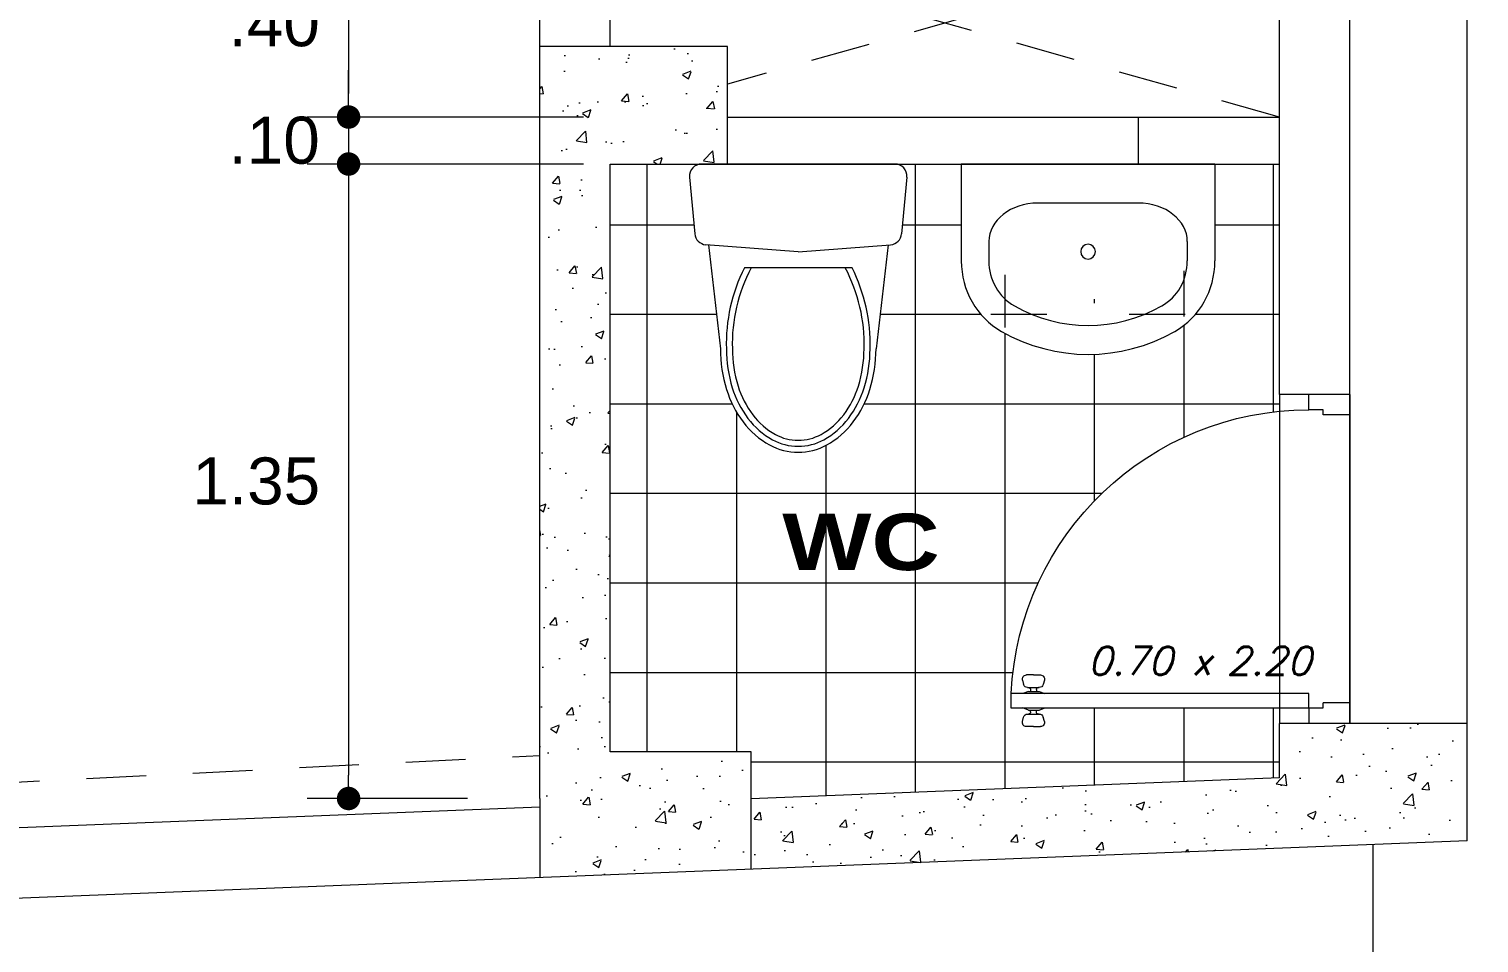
# Model space of a CAD drawing. Header units: millimetres. Extents: x 2178 to 2304, y 1220 to 1359.
# Drawn here: x 2210.29 to 2213.378, y 1232.321 to 1234.266 of the extents above; entities that cross this region are included whole.
import ezdxf
from ezdxf.enums import TextEntityAlignment as Align

# ---------------------------------------------------------------- set-up
doc = ezdxf.new("R2010")
doc.units = ezdxf.units.MM
doc.linetypes.add('CENTER', pattern=[50.800000000000004, 31.75, -6.35, 6.35, -6.35])
doc.linetypes.add('HIDDEN', pattern=[9.524999999999999, 6.35, -3.175])
doc.layers.get('0').update_dxf_attribs({"lineweight": 0})
for name, color, linetype, lineweight in [('carpinteria', 12, 'Continuous', 5), ('Ejes22', 50, 'CENTER', 9), ('Mobiliario', 52, 'Continuous', 5), ('PLUMA 1', 46, 'Continuous', 13), ('PLUMA 7', 10, 'Continuous', 0), ('PLUMA4', 160, 'Continuous', 40), ('PROY', 13, 'HIDDEN', 13), ('TEXTO', 5, 'Continuous', 18), ('TEXTOS', 42, 'Continuous', 13)]:
    doc.layers.add(name, color=color, linetype=linetype, lineweight=lineweight)
doc.layers.add('pisos....', color=7, linetype='Continuous', lineweight=5, true_color=0x7c7f7e)
doc.styles.add('ARIAL', font='arial.ttf')
doc.styles.add('ARIAL-N', font='arialbd.ttf')
doc.styles.add('SIMPLEX', font='simplex.shx', dxfattribs={"width": 1.2, "oblique": 15})
doc.dimstyles.new('RPM 50', dxfattribs={"dimtxt": 0.1, "dimasz": 0.05, "dimexe": 0.08849999999999973, "dimexo": 0.1535, "dimgap": 0.07099999999999997, "dimtad": 2, "dimtih": 1, "dimtoh": 1, "dimzin": 4, "dimdsep": 46, "dimtxsty": 'ARIAL', "dimblk": 'DOT', "dimcen": 0.4, "dimdle": 0.25, "dimclrd": 8, "dimclre": 8, "dimclrt": 9, "dimadec": 0, "dimazin": 0, "dimtfac": 1, "dimtix": 1, "dimtmove": 0, "dimatfit": 3, "dimldrblk": 'DOT', "dimfxl": 0.5, "dimfxlon": 1, "dimlwd": 0, "dimlwe": 0, "dimarcsym": 0})
pattern_1 = [(49.99999999999999, (1020.219781144359, -525.2275111259783), (0.182184668996004, -0.01593908553890309), [0.01905, -0.20955]), (355, (1020.219781144359, -525.2275111259783), (-0.03524342142496934, 0.1910568452390352), [0.01524, -0.16764058417]), (100.4514447, (1020.234963151359, -525.2288393794784), (0.1469412470903533, 0.1751177519121951), [0.01619000879999999, -0.1780902445999999]), (46.18420000000001, (1020.219781144359, -525.1767111259783), (0.2710790408921299, -0.04204232793272715), [0.028575, -0.314325]), (96.63555760999992, (1020.242371044359, -525.1802146259784), (0.237404134051503, 0.2474261245977215), [0.02428502314, -0.26713560816]), (351.1841511700001, (1020.219781144359, -525.1767111259783), (0.237404134064977, 0.2474261245855326), [0.02285996707, -0.25145973192]), (21, (1020.245181144359, -525.1894111259783), (0.1516143912691325, -0.1022651981870876), [0.01905, -0.20955]), (326.0000000000001, (1020.245181144359, -525.1894111259783), (0.06180202834764707, 0.1841879661223193), [0.01524, -0.16764]), (71.45144499999999, (1020.257815676959, -525.1979332258782), (0.2134164192787162, 0.08192276888590524), [0.0161900088, -0.1780899376]), (37.50000000000001, (1020.219781144359, -525.2275111259783), (0.003088603250591816, 0.0845550388731531), [0, -0.165608, 0, -0.17018, 0, -0.168275]), (7.499999999999999, (1020.219781144359, -525.2275111259783), (0.06681966251030574, 0.1001805748181195), [0, -0.09702799999999999, 0, -0.161798, 0, -0.06413500000000001]), (327.5, (1020.163139144359, -525.2275111259783), (0.1355905951668714, -0.005728743992673458), [0, -0.0635, 0, -0.19812, 0, -0.26289]), (317.5, (1020.137739144359, -525.2275111259783), (0.148129181386018, 0.02542649103333302), [0, -0.08255, 0, -0.131572, 0, -0.18669])]

# ---------------------------------------------------------------- blocks, each defined once
blk = doc.blocks.new('puerta de 0.80')
for p, q in [((0, 0.7578726278069325), (0, 0.8078726278070008)), ((0, 0.05787262780700075), (0, 0.8078726278070008)), ((0.1000000000000227, 0.770372627806978), (0.1000000000000227, 0.8078726278070008)), ((0, 0.7578726278069325), (0.06500000000005457, 0.7578726278069325)), ((0.06500000000005457, 0.7578726278069325), (0.06500000000005457, 0.770372627806978)), ((0.06500000000005457, 0.770372627806978), (0.1000000000000227, 0.770372627806978)), ((0.743372223558481, 0.1131570363396577), (0.7462233707656196, 0.1025164101029077)), ((0.7699992280930701, 0.1257452267906274), (0.753031481821381, 0.1257452267906274)), ((0.7699992280930701, 0.1257452267906274), (0.7869669743646455, 0.1257452267906274)), ((0.7966262326275455, 0.1131570363396577), (0.7937750854204069, 0.1025164101029077)), ((0.1000000000000227, 0.08037262780703713), (0.8250000000000455, 0.08037262780703713)), ((0.1000000000000227, 0.04537262780695528), (0.1000000000000227, 0.08037262780703713)), ((0.7820575276252839, 0.09510460055400927), (0.7558826290285197, 0.09510460055400927)), ((0.7558826290285197, 0.09510460055400927), (0.7579409285608563, 0.09510460055400927)), ((0.7820575276252839, 0.08545825626470105), (0.7558826290285197, 0.08545825626470105)), ((0.762940928560738, 0.09010460055401381), (0.762940928560738, 0.08545825626470105)), ((0.7770575276252885, 0.09010460055401381), (0.7770575276252885, 0.08545825626470105)), ((0.7841158271576205, 0.09510460055400927), (0.7820575276252839, 0.09510460055400927)), ((0.8250000000000455, 0.08037262780703713), (0.8250000000000455, 0.04537262780695528)), ((0, 0.007872627806932542), (0, 0.05787262780700075)), ((0, 0.05787262780700075), (0.06500000000005457, 0.05787262780700075)), ((0.06500000000005457, 0.04537262780695528), (0.06500000000005457, 0.05787262780700075)), ((0.1000000000000227, 0.04537262780695528), (0.06500000000005457, 0.04537262780695528)), ((0.8250000000000455, 0.04537262780695528), (0.1000000000000227, 0.04537262780695528)), ((0.1000000000000227, 0.04537262780695528), (0.1000000000000227, 0.007872627806932542)), ((0.7820575276252839, 0.04028699934929136), (0.7558826290285197, 0.04028699934929136)), ((0.762940928560738, 0.0356406550599786), (0.762940928560738, 0.04028699934929136)), ((0.8250000000000455, 0.04537262780695528), (0.7720000000000482, 0.04537262780695528)), ((0.7770575276252885, 0.0356406550599786), (0.7770575276252885, 0.04028699934929136)), ((0.743372223558481, 0.01258821927433473), (0.7462233707656196, 0.02322884551108473)), ((0.7699992280930701, 2.882325134123676e-08), (0.753031481821381, 2.882325134123676e-08)), ((0.7820575276252839, 0.03064065505998315), (0.7558826290285197, 0.03064065505998315)), ((0.7558826290285197, 0.03064065505998315), (0.7579409285608563, 0.03064065505998315)), ((0.7699992280930701, 2.882325134123676e-08), (0.7869669743646455, 2.882325134123676e-08)), ((0.7841158271576205, 0.03064065505998315), (0.7820575276252839, 0.03064065505998315)), ((0.7966262326275455, 0.01258821927433473), (0.7937750854204069, 0.02322884551108473))]:
    blk.add_line(p, q)
at = {"linetype": 'Continuous', "lineweight": 0}
for p, q in [((0.7558826290285197, 0.08545825626470105), (0.7419099796773025, 0.08037262780692345)), ((0.7820575276252839, 0.08545825626470105), (0.796030176976501, 0.08037262780692345)), ((0.7558826290285197, 0.04028699934929136), (0.7419099796773025, 0.04537262780695528)), ((0.7820575276252839, 0.04028699934929136), (0.796030176976501, 0.04537262780695528))]:
    blk.add_line(p, q, dxfattribs=at)
for centre, radius, start, end in [((0.1000000000000227, 0.04537262780695528), 0.725, 2.767078666097358, 90), ((0.753031481821381, 0.1157452267906365), 0.01, 90, 195.0000000000087), ((0.7869669743646455, 0.1157452267906365), 0.01, 344.9999999999912, 90), ((0.7558826290285197, 0.1051046005540002), 0.01, 195.0000000001698, 270), ((0.7579409285607426, 0.09010460055401381), 0.005, 0, 90), ((0.7820575276252839, 0.09010460055401381), 0.005, 90, 180), ((0.7841158271575068, 0.1051046005540002), 0.01, 270, 344.9999999998302), ((0.7579409285607426, 0.0356406550599786), 0.005, 270, 0), ((0.7820575276252839, 0.0356406550599786), 0.005, 180, 270), ((0.753031481821381, 0.01000002882324225), 0.01, 164.9999999999913, 270), ((0.7558826290285197, 0.02064065505999224), 0.01, 90, 164.9999999998302), ((0.7841158271575068, 0.02064065505999224), 0.01, 15.00000000016984, 90), ((0.7869669743646455, 0.01000002882324225), 0.01, 270, 15.00000000000872)]:
    blk.add_arc(centre, radius, start, end)
blk = doc.blocks.new('P')
at = {"style": 'SIMPLEX', "oblique": 15}
blk.add_text('x', height=0.06, dxfattribs=at).set_placement((-0.01697368369676155, 0.0255492955629677))
blk.add_attdef('L', text='', height=0.06, dxfattribs=at).set_placement((-0.057659880294743, 0.02554929556297481), align=Align.RIGHT)
blk.add_attdef('H', (0.05806964743619147, 0.02554929556297481), '', height=0.06, dxfattribs=at)
blk = doc.blocks.new('LAVATORIO')
at = {"layer": 'PLUMA 1', "linetype": 'Continuous', "lineweight": 20}
for p, q in [((-0.2999934783219942, 0.2071363636785648), (-0.2999934783219942, -0.02195454545901754)), ((-0.2999934783219942, 0.2071363636785648), (0.2999934783219942, 0.2071363636785648)), ((0.2999934783219942, 0.2071363636785648), (0.2999934783219942, -0.02195454545901754)), ((-0.1188260869807323, 0.1148181818415779), (0.1188260869807323, 0.1148181818415779)), ((-0.234782608743501, 0.02386363636850319), (-0.234782608743501, -0.02195454545901754)), ((0.234782608743501, 0.02386363636850319), (0.234782608743501, -0.02195454545901754))]:
    blk.add_line(p, q, dxfattribs=at)
blk.add_circle((0, 0), 0.01750000000356522, dxfattribs=at)
at = {"layer": 'PLUMA 1', "linetype": 'Continuous', "lineweight": 20, "extrusion": (0, 0, -1)}
for centre, major_axis, ratio, start_param, end_param in [((-0.1188260869807323, 0.02386363636850319), (0.1159565217627687, 2.11200665065676e-14), 0.7846746081733931, 3.141592653590338, 4.712388980384833), ((0.1188260869807323, 0.02386363636850319), (-0.1159565217627687, 9.952126509930016e-14), 0.7846746081733929, 1.570796326794223, 3.1415926535887), ((-0.1188521754517069, -0.02195454545901754), (2.795176774598603e-13, 0.1893818215381344), 0.9565217391304283, 3.638567482427635, 4.712388980383277), ((-0.1188521754517069, -0.02195454545901754), (-1.25662522260505e-12, 0.1212000033427651), 0.9565217391302343, 3.638567482442401, 4.712388980394607), ((0.1188521754517069, -0.02195454545901754), (1.256475748923904e-12, 0.1212000033427651), 0.9565217391302343, 1.57079632678498, 2.644617824737187), ((0.1188521754517069, -0.02195454545901754), (-2.791350386132135e-13, 0.1893818215381344), 0.9565217391304283, 1.570796326796306, 2.64461782475195), ((0, 0.2071363636785648), (-2.207522384136759e-16, 0.3818181859691521), 0.9565217391303741, 2.64461781258921, 3.638567494590378), ((0, 0.2071363636785648), (1.873049312265182e-16, 0.4500000041648561), 0.9565217391303545, 2.644617814432515, 3.638567492747071)]:
    blk.add_ellipse(centre, major_axis=major_axis, ratio=ratio, start_param=start_param, end_param=end_param, dxfattribs=at)
blk = doc.blocks.new('A$C17BD6781')
at = {"layer": 'Mobiliario', "linetype": 'Continuous'}
for p, q in [((0.0470258381902795, 0.2024778968581415), (0.07702583819028064, 0.4624778968581325)), ((0.4970258381902681, 0.2024778968581415), (0.467025838190267, 0.4624778968581325)), ((0.1371245447934086, 0.2600000207519599), (0.406927131587139, 0.2600000207519599)), ((0.2720258381902738, 0.2200000207519395), (0.04046188830088226, 0.2019667219995256)), ((0.2720258381902738, 0.2200000207519395), (0.5035897880796654, 0.2019667219995256)), ((2.658856601556181e-08, 0.03271609313324575), (0.01291432294007677, 0.1747733529997788)), ((0.5440516497919816, 0.03271609313324575), (0.5311373534404709, 0.1747733529997788)), ((0.0298768227825974, 2.075196903206233e-08), (0.5141748535979502, 2.075196903206233e-08))]:
    blk.add_line(p, q, dxfattribs=at)
for points in [[(0.467025838190267, 0.4624778968581325, 0.07568148098942781), (0.4514763274974598, 0.564619449634364, 0.08594715031423093), (0.409911660521658, 0.6457161817953931, 0.1060218382171382), (0.3436150782673906, 0.7032144903049868, 0.1264657149685374), (0.2720258381902738, 0.7216159645624032, 0.1264657149685252), (0.2004365981131571, 0.7032144903049868, 0.1060218382171112), (0.1341400158588897, 0.6457161817953931, 0.08594715031425326), (0.09257534888308783, 0.564619449634364, 0.07568148098944026), (0.07702583819028064, 0.4624778968581325, 0.07568148098943636)], [(0.4520258381902806, 0.4624778968581325, 0.0756814809893859), (0.4371558434836231, 0.5601558482174767, 0.08594715031428633), (0.3979260275471859, 0.6366970575473658, 0.1060218382171535), (0.3363817185640983, 0.6900737708649274, 0.1264657149685132), (0.2720258381902738, 0.7066159645624168, 0.1264657149686313), (0.2076699578163925, 0.6900737708648705, 0.1060218382170392), (0.1461256488333618, 0.6366970575473658, 0.08594715031415015), (0.1068958328969813, 0.5601558482175903, 0.07568148098951734), (0.092025838190267, 0.4624778968581325, 0.07568148098951734)], [(0.4370258381902659, 0.4624778968581325, 0.07568148098938046), (0.422835359469758, 0.5556922468005894, 0.08594715031429338), (0.3859403945727138, 0.6276779332993385, 0.1060218382171472), (0.3291483588608344, 0.6769330514248111, 0.1264657149685263), (0.2720258381902738, 0.6916159645624305, 0.1264657149686292), (0.2149033175196564, 0.6769330514248111, 0.1060218382170225), (0.1581112818078338, 0.6276779332993385, 0.08594715031417827), (0.1212163169108464, 0.5556922468007031, 0.07568148098950629), (0.1070258381902818, 0.4624778968581325, 0.07568148098950629)]]:
    blk.add_lwpolyline(points, format="xyb", dxfattribs=at)
for centre, radius, start, end in [((0.5137349313203856, 0.4501454030077241), 0.4218893808016409, 178.3249151335759, 206.7885795011672), ((0.5137349313203856, 0.4501454030077241), 0.4068893808016409, 178.3249151335759, 207.8601275501853), ((0.03031674506016202, 0.4501454030077241), 0.4068893808016409, 332.1398724498131, 1.675084866424104), ((0.03031674506016202, 0.4501454030077241), 0.4218893808016409, 333.2114204988328, 1.675084866424104), ((0.04279111913410816, 0.1720572806184748), 0.03, 94.45298473469602, 174.8055710922652), ((0.5012605572464395, 0.1720572806184748), 0.03, 5.194428907734862, 85.54701526530398), ((0.0298768227825974, 0.03000002075194175), 0.03, 174.8055710922652, 270), ((0.5141748535979502, 0.03000002075194175), 0.03, 270, 5.194428907734862)]:
    blk.add_arc(centre, radius, start, end, dxfattribs=at)
blk = doc.blocks.new('_DOT')
at = {"color": 0, "linetype": 'ByBlock'}
blk.add_line((-0.5, 0), (-1, 0), dxfattribs=at)
at = {"color": 0, "linetype": 'ByBlock', "const_width": 0.5}
blk.add_lwpolyline([(-0.25, 0, 1), (0.25, 0, 1)], format="xyb", close=True, dxfattribs=at)
blk = doc.blocks.new('*D1417')
at = {"color": 8, "lineweight": 0, "transparency": 16777216}
for p, q in [((2206.177998678862, 1231.438674000262), (2206.177998678862, 1230.850174000262)), ((2211.377998678862, 1231.438674000262), (2211.377998678862, 1230.850174000262)), ((2206.227998678863, 1230.938674000262), (2211.327998678862, 1230.938674000262))]:
    blk.add_line(p, q, dxfattribs=at)
at = {"layer": 'Defpoints', "color": 0, "transparency": 16777216}
for p in [(2206.177998678862, 1232.607473985768), (2211.377998678862, 1232.610220628029), (2211.377998678862, 1230.938674000262)]:
    blk.add_point(p, dxfattribs=at)
at = {"color": 8, "lineweight": 0, "transparency": 16777216, "xscale": 0.05, "yscale": 0.05, "zscale": 0.05, "rotation": 180}
blk.add_blockref('_DOT', (2206.177998678862, 1230.938674000262), dxfattribs=at)
at = {"color": 8, "lineweight": 0, "transparency": 16777216, "xscale": 0.05, "yscale": 0.05, "zscale": 0.05}
blk.add_blockref('_DOT', (2211.377998678862, 1230.938674000262), dxfattribs=at)
at = {"color": 9, "transparency": 16777216, "insert": (2208.777998678862, 1230.816616701489), "char_height": 0.1, "attachment_point": 5, "style": 'ARIAL'}
blk.add_mtext('5.20', dxfattribs=at)
blk = doc.blocks.new('*D1418')
at = {"color": 8, "lineweight": 0, "transparency": 16777216}
for p, q in [((2211.377998678862, 1231.438674000262), (2211.377998678862, 1230.850174000262)), ((2211.527998678863, 1231.438674000262), (2211.527998678863, 1230.850174000262)), ((2211.327998678862, 1230.938674000262), (2211.277998678862, 1230.938674000262)), ((2211.377998678862, 1230.938674000262), (2211.527998678863, 1230.938674000262)), ((2211.577998678863, 1230.938674000262), (2211.627998678863, 1230.938674000262))]:
    blk.add_line(p, q, dxfattribs=at)
at = {"layer": 'Defpoints', "color": 0, "transparency": 16777216}
for p in [(2211.527998678863, 1232.727959714548), (2211.377998678862, 1232.610220628029), (2211.527998678863, 1230.938674000262)]:
    blk.add_point(p, dxfattribs=at)
at = {"color": 8, "lineweight": 0, "transparency": 16777216, "xscale": 0.05, "yscale": 0.05, "zscale": 0.05}
blk.add_blockref('_DOT', (2211.377998678862, 1230.938674000262), dxfattribs=at)
at = {"color": 8, "lineweight": 0, "transparency": 16777216, "xscale": 0.05, "yscale": 0.05, "zscale": 0.05, "rotation": 180}
blk.add_blockref('_DOT', (2211.527998678863, 1230.938674000262), dxfattribs=at)
at = {"color": 9, "transparency": 16777216, "insert": (2211.452998678863, 1230.816616701489), "char_height": 0.1, "attachment_point": 5, "style": 'ARIAL'}
blk.add_mtext('.15', dxfattribs=at)
blk = doc.blocks.new('*D1419')
at = {"color": 8, "lineweight": 0, "transparency": 16777216}
for p, q in [((2211.527998678863, 1231.438674000262), (2211.527998678863, 1230.850174000262)), ((2212.952998678863, 1231.438674000262), (2212.952998678863, 1230.850174000262)), ((2211.577998678863, 1230.938674000262), (2212.902998678862, 1230.938674000262))]:
    blk.add_line(p, q, dxfattribs=at)
at = {"layer": 'Defpoints', "color": 0, "transparency": 16777216}
for p in [(2212.952998678863, 1232.788475587563), (2211.527998678863, 1232.727959714548), (2212.952998678863, 1230.938674000262)]:
    blk.add_point(p, dxfattribs=at)
at = {"color": 8, "lineweight": 0, "transparency": 16777216, "xscale": 0.05, "yscale": 0.05, "zscale": 0.05, "rotation": 180}
blk.add_blockref('_DOT', (2211.527998678863, 1230.938674000262), dxfattribs=at)
at = {"color": 8, "lineweight": 0, "transparency": 16777216, "xscale": 0.05, "yscale": 0.05, "zscale": 0.05}
blk.add_blockref('_DOT', (2212.952998678863, 1230.938674000262), dxfattribs=at)
at = {"color": 9, "transparency": 16777216, "insert": (2212.240498678862, 1230.816582595078), "char_height": 0.1, "attachment_point": 5, "style": 'ARIAL'}
blk.add_mtext('1.43', dxfattribs=at)
blk = doc.blocks.new('*D1420')
at = {"color": 8, "lineweight": 0, "transparency": 16777216}
for p, q in [((2212.952998678863, 1231.438674000262), (2212.952998678863, 1230.850174000262)), ((2213.352998678862, 1231.438674000262), (2213.352998678862, 1230.850174000262)), ((2213.002998678863, 1230.938674000262), (2213.302998678862, 1230.938674000262))]:
    blk.add_line(p, q, dxfattribs=at)
at = {"layer": 'Defpoints', "color": 0, "transparency": 16777216}
for p in [(2212.952998678863, 1232.788475587563), (2213.352998678862, 1232.788475587563), (2213.352998678862, 1230.938674000262)]:
    blk.add_point(p, dxfattribs=at)
at = {"color": 8, "lineweight": 0, "transparency": 16777216, "xscale": 0.05, "yscale": 0.05, "zscale": 0.05, "rotation": 180}
blk.add_blockref('_DOT', (2212.952998678863, 1230.938674000262), dxfattribs=at)
at = {"color": 8, "lineweight": 0, "transparency": 16777216, "xscale": 0.05, "yscale": 0.05, "zscale": 0.05}
blk.add_blockref('_DOT', (2213.352998678862, 1230.938674000262), dxfattribs=at)
at = {"color": 9, "transparency": 16777216, "insert": (2213.152998678862, 1230.816616701489), "char_height": 0.1, "attachment_point": 5, "style": 'ARIAL'}
blk.add_mtext('.40', dxfattribs=at)
blk = doc.blocks.new('*D1421')
at = {"color": 8, "lineweight": 0, "transparency": 16777216}
for p, q in [((2213.402998678862, 1231.438674000262), (2213.402998678862, 1230.850174000262)), ((2213.802998678862, 1231.438674000262), (2213.802998678862, 1230.850174000262)), ((2213.452998678862, 1230.938674000262), (2213.752998678861, 1230.938674000262))]:
    blk.add_line(p, q, dxfattribs=at)
at = {"layer": 'Defpoints', "color": 0, "transparency": 16777216}
for p in [(2213.402998678862, 1232.788475587563), (2213.802998678862, 1232.788475587563), (2213.802998678862, 1230.938674000262)]:
    blk.add_point(p, dxfattribs=at)
at = {"color": 8, "lineweight": 0, "transparency": 16777216, "xscale": 0.05, "yscale": 0.05, "zscale": 0.05, "rotation": 180}
blk.add_blockref('_DOT', (2213.402998678862, 1230.938674000262), dxfattribs=at)
at = {"color": 8, "lineweight": 0, "transparency": 16777216, "xscale": 0.05, "yscale": 0.05, "zscale": 0.05}
blk.add_blockref('_DOT', (2213.802998678862, 1230.938674000262), dxfattribs=at)
at = {"color": 9, "transparency": 16777216, "insert": (2213.602998678862, 1230.816616701489), "char_height": 0.1, "attachment_point": 5, "style": 'ARIAL'}
blk.add_mtext('.40', dxfattribs=at)
blk = doc.blocks.new('*D1521')
at = {"color": 8, "lineweight": 0, "transparency": 16777216}
for p, q in [((2211.374498678864, 1234.478674000262), (2210.882499178634, 1234.478674000262)), ((2210.970999178634, 1234.428674000262), (2210.970999178634, 1234.128674000262)), ((2211.470999178634, 1234.078674000262), (2210.882499178634, 1234.078674000262))]:
    blk.add_line(p, q, dxfattribs=at)
at = {"layer": 'Defpoints', "color": 0, "transparency": 16777216}
for p in [(2211.527998678864, 1234.478674000262), (2210.970999178634, 1234.078674000262), (2211.777998678864, 1234.078674000262)]:
    blk.add_point(p, dxfattribs=at)
at = {"color": 8, "lineweight": 0, "transparency": 16777216, "xscale": 0.05, "yscale": 0.05, "zscale": 0.05}
for p, rotation in [((2210.970999178634, 1234.478674000262), 90), ((2210.970999178634, 1234.078674000262), 270)]:
    blk.add_blockref('_DOT', p, dxfattribs=dict(at, rotation=rotation))
at = {"color": 9, "transparency": 16777216, "insert": (2210.812584444664, 1234.278674000261), "char_height": 0.1, "attachment_point": 5, "style": 'ARIAL'}
blk.add_mtext('.40', dxfattribs=at)
blk = doc.blocks.new('*D1522')
at = {"color": 8, "lineweight": 0, "transparency": 16777216}
for p, q in [((2210.970999178634, 1234.128674000262), (2210.970999178634, 1234.178674000262)), ((2211.470999178634, 1234.078674000262), (2210.882499178634, 1234.078674000262)), ((2210.970999178634, 1234.078674000262), (2210.970999178634, 1233.978674000262)), ((2211.470999178634, 1233.978674000262), (2210.882499178634, 1233.978674000262)), ((2210.970999178634, 1233.928674000262), (2210.970999178634, 1233.878674000262))]:
    blk.add_line(p, q, dxfattribs=at)
at = {"layer": 'Defpoints', "color": 0, "transparency": 16777216}
for p in [(2211.777998678864, 1234.078674000262), (2210.970999178634, 1233.978674000262), (2211.777998678864, 1233.978674000262)]:
    blk.add_point(p, dxfattribs=at)
at = {"color": 8, "lineweight": 0, "transparency": 16777216, "xscale": 0.05, "yscale": 0.05, "zscale": 0.05}
for p, rotation in [((2210.970999178634, 1234.078674000262), 270), ((2210.970999178634, 1233.978674000262), 90)]:
    blk.add_blockref('_DOT', p, dxfattribs=dict(at, rotation=rotation))
at = {"color": 9, "transparency": 16777216, "insert": (2210.812584444664, 1234.028674000261), "char_height": 0.1, "attachment_point": 5, "style": 'ARIAL'}
blk.add_mtext('.10', dxfattribs=at)
blk = doc.blocks.new('*D1523')
at = {"color": 8, "lineweight": 0, "transparency": 16777216}
for p, q in [((2211.470999178634, 1233.978674000262), (2210.882499178634, 1233.978674000262)), ((2210.970999178634, 1233.928674000262), (2210.970999178634, 1232.678674000262)), ((2211.224498678863, 1232.628674000262), (2210.882499178634, 1232.628674000262))]:
    blk.add_line(p, q, dxfattribs=at)
at = {"layer": 'Defpoints', "color": 0, "transparency": 16777216}
for p in [(2211.777998678864, 1233.978674000262), (2210.970999178634, 1232.628674000262), (2211.377998678863, 1232.628674000262)]:
    blk.add_point(p, dxfattribs=at)
at = {"color": 8, "lineweight": 0, "transparency": 16777216, "xscale": 0.05, "yscale": 0.05, "zscale": 0.05}
for p, rotation in [((2210.970999178634, 1233.978674000262), 90), ((2210.970999178634, 1232.628674000262), 270)]:
    blk.add_blockref('_DOT', p, dxfattribs=dict(at, rotation=rotation))
at = {"color": 9, "transparency": 16777216, "insert": (2210.774453476042, 1233.303674000261), "char_height": 0.1, "attachment_point": 5, "style": 'ARIAL'}
blk.add_mtext('1.35', dxfattribs=at)

msp = doc.modelspace()

# ---------------------------------------------------------------- hatches: boundary and pattern name
h = msp.add_hatch()
h.set_pattern_fill('AR-CONC', color=256, scale=0.001)
h.set_pattern_definition(pattern_1)
h.paths.add_polyline_path([(2211.527998678863, 1233.978674000262), (2211.777998678863, 1233.978674000262), (2211.777998678863, 1234.228674000262), (2211.377998678862, 1234.228674000262), (2211.377998678862, 1232.628674000262), (2211.377998678862, 1232.46010257169), (2211.827998678863, 1232.477959714548), (2211.827998678863, 1232.727959714548), (2211.527998678863, 1232.727959714548)])
h = msp.add_hatch()
h.set_pattern_fill('AR-CONC', color=256, scale=0.001)
h.set_pattern_definition(pattern_1)
h.paths.add_polyline_path([(2212.952998678863, 1232.788475587563), (2212.952998678863, 1232.672720628029), (2211.827998678863, 1232.628077770886), (2211.827998678863, 1232.477959714548), (2213.352998678862, 1232.538475587563), (2213.352998678862, 1232.788475587563)])
at = {"layer": 'pisos....'}
h = msp.add_hatch(dxfattribs=at)
h.set_pattern_fill('NET', color=256, scale=0.06)
h.set_pattern_definition([(0, (1020.219781144359, -525.2275111259783), (0, 0.1905), []), (90, (1020.219781144359, -525.2275111259783), (-0.1905, 1.166437552015814e-17), [])])
edge = h.paths.add_edge_path()
edge.add_ellipse((2212.545642132953, 1233.978674000262), major_axis=(2.081165902565789e-16, 0.4050000037482276), ratio=0.9565217391312869, start_angle=151.5254391921269, end_angle=208.4745608078732, ccw=False)
edge.add_ellipse((2212.438675175046, 1233.772492182038), major_axis=(2.499907131296124e-13, 0.170443639384357), ratio=0.956521739130593, start_angle=90.00000000008038, end_angle=151.5254397833824, ccw=False)
edge.add_line((2212.275648002463, 1233.772332139252), (2212.275648002463, 1233.978674000262))
edge.add_line((2212.275648002463, 1233.978674000262), (2212.134206624856, 1233.978674000262))
edge.add_arc((2212.134206624856, 1233.953174000262), 0.02549999999999673, -5.1944289075498205, 90, ccw=False)
edge.add_line((2212.159601901621, 1233.950865338738), (2212.148624749723, 1233.830116667851))
edge.add_arc((2212.123229472958, 1233.832425329375), 0.02550000000009441, 274.4529847348701, 354.80557109245024, ccw=False)
edge.add_line((2212.125209319166, 1233.807002304201), (2212.11962996176, 1233.806567805572))
edge.add_line((2212.11962996176, 1233.806567805572), (2212.09412996176, 1233.585567805572))
edge.add_arc((2211.80236896514, 1233.585567805572), 0.291760996619687, -17.31191571585208, 0, ccw=False)
edge.add_arc((2211.864221440794, 1233.566288792537), 0.2269735820387948, 323.0387361214157, 342.6880842841864, ccw=False)
edge.add_arc((2211.903458186749, 1233.53676335257), 0.1778688588614339, 298.830754681469, 323.0387361213606, ccw=False)
edge.add_arc((2211.92837996176, 1233.491488395038), 0.1261879470156083, 270.0000000001032, 298.83075468145205, ccw=False)
edge.add_arc((2211.928379961761, 1233.491488395039), 0.1261879470160389, 241.1692453179555, 269.9999999998968, ccw=False)
edge.add_arc((2211.953301736771, 1233.53676335257), 0.1778688588609802, 216.9612638797091, 241.1692453179983, ccw=False)
edge.add_arc((2211.992538482726, 1233.566288792538), 0.2269735820391569, 197.3119157153069, 216.9612638796978, ccw=False)
edge.add_arc((2212.05439095838, 1233.585567805572), 0.2917609966197344, 180, 197.3119157153168, ccw=False)
edge.add_line((2211.76262996176, 1233.585567805572), (2211.73712996176, 1233.806567805572))
edge.add_line((2211.73712996176, 1233.806567805572), (2211.731550604354, 1233.807002304201))
edge.add_arc((2211.733530450562, 1233.832425329375), 0.02550000000009441, 185.1944289075498, 265.5470152651299, ccw=False)
edge.add_line((2211.708135173797, 1233.830116667851), (2211.697158021898, 1233.950865338738))
edge.add_arc((2211.722553298664, 1233.953174000262), 0.02549999999999673, 90, 185.1944289075498, ccw=False)
edge.add_line((2211.722553298664, 1233.978674000262), (2211.527998678863, 1233.978674000262))
edge.add_line((2211.527998678863, 1233.978674000262), (2211.527998678863, 1232.727959714548))
edge.add_line((2211.527998678863, 1232.727959714548), (2211.827998678863, 1232.727959714548))
edge.add_line((2211.827998678863, 1232.727959714548), (2211.827998678863, 1232.628077770886))
edge.add_line((2211.827998678863, 1232.628077770886), (2212.952998678863, 1232.672720628029))
edge.add_line((2212.952998678863, 1232.672720628029), (2212.952998678863, 1232.788475587563))
edge.add_line((2212.952998678863, 1232.788475587563), (2212.952998678863, 1232.821288087564))
edge.add_line((2212.952998678863, 1232.821288087564), (2212.453827446645, 1232.821288087564))
edge.add_line((2212.453827446645, 1232.821288087564), (2212.441601378463, 1232.816838162663))
edge.add_line((2212.441601378463, 1232.816838162663), (2212.435425366372, 1232.816838162663))
edge.add_line((2212.435425366372, 1232.816838162663), (2212.435425366372, 1232.81277261141))
edge.add_arc((2212.439798596642, 1232.812648184692), 0.00437499999998181, 178.370265780623, 278.0578173602636)
edge.add_arc((2212.441601378463, 1232.79964761141), 0.008750000000019478, 14.99999999959772, 97.81332902532961, ccw=False)
edge.add_line((2212.450053229442, 1232.801912278054), (2212.452547983249, 1232.792601730097))
edge.add_arc((2212.444096132269, 1232.790337063453), 0.008749999999939015, -90, 15.0000000010358, ccw=False)
edge.add_line((2212.444096132269, 1232.781587063453), (2212.429249354281, 1232.781587063453))
edge.add_line((2212.429249354281, 1232.781587063453), (2212.414402576293, 1232.781587063453))
edge.add_arc((2212.414402576293, 1232.790337063453), 0.008749999999939015, 164.9999999989642, 270, ccw=False)
edge.add_line((2212.405950725313, 1232.792601730097), (2212.40844547912, 1232.801912278054))
edge.add_arc((2212.4168973301, 1232.79964761141), 0.008750000000019478, 90, 165.0000000004023, ccw=False)
edge.add_line((2212.4168973301, 1232.80839761141), (2212.418698342191, 1232.80839761141))
edge.add_arc((2212.418698342191, 1232.81277261141), 0.00437499999998181, 270, 360)
edge.add_line((2212.42307334219, 1232.81277261141), (2212.42307334219, 1232.816838162663))
edge.add_line((2212.42307334219, 1232.816838162663), (2212.418698342191, 1232.816838162663))
edge.add_line((2212.418698342191, 1232.816838162663), (2212.406472274008, 1232.821288087564))
edge.add_line((2212.406472274008, 1232.821288087564), (2212.381123678862, 1232.821288087564))
edge.add_line((2212.381123678862, 1232.821288087564), (2212.381123678862, 1232.851913087564))
edge.add_line((2212.381123678862, 1232.851913087564), (2212.381863334204, 1232.851913087564))
edge.add_arc((2213.015498678863, 1232.821288087564), 0.6343750000001276, 95.65407666117898, 177.2329213338944, ccw=False)
edge.add_line((2212.952998678863, 1233.452576762121), (2212.952998678863, 1233.488475587563))
edge.add_line((2212.952998678863, 1233.488475587563), (2212.952998678863, 1233.978674000262))
edge.add_line((2212.952998678863, 1233.978674000262), (2212.815636263443, 1233.978674000262))
edge.add_line((2212.815636263443, 1233.978674000262), (2212.815636263443, 1233.772332139252))
edge.add_ellipse((2212.652609090859, 1233.772492182038), major_axis=(-2.502032902658902e-13, 0.1704436393843569), ratio=0.9565217391305934, start_angle=208.4745602166174, end_angle=269.99999999991957, ccw=False)

# ---------------------------------------------------------------- linework, layer by layer
for points in [[(2212.652998678863, 1234.078674000262), (2212.952998678863, 1234.078674000262)], [(2212.652998678863, 1233.978674000262), (2212.952998678863, 1233.978674000262)], [(2212.952998678863, 1233.488475587563), (2212.952998678863, 1232.788475587563)], [(2213.102998678863, 1233.488475587563), (2213.102998678863, 1232.788475587563)]]:
    msp.add_lwpolyline(points)
msp.add_lwpolyline([(2211.377998678862, 1233.978674000262), (2211.377998678862, 1233.978674000262)], close=True)
at = {"layer": 'Ejes22', "linetype": 'CENTER', "lineweight": 9, "ltscale": 0.01}
msp.add_lwpolyline([(2213.152998678862, 1229.788674000262), (2213.152998678862, 1232.530539079627)], dxfattribs=at)
at = {"layer": 'pisos....'}
msp.add_lwpolyline([(2213.352998678862, 1232.788475587563), (2213.352998678862, 1238.248674000262)], dxfattribs=at)
at = {"layer": 'PLUMA 7'}
for points in [[(2212.952998678863, 1233.488475587563), (2212.952998678863, 1235.79867400026)], [(2213.102998678863, 1233.488475587563), (2213.102998678863, 1235.79867400026)], [(2211.377998678862, 1232.628674000262), (2211.377998678862, 1235.09867400026)], [(2211.527998678863, 1234.228674000262), (2211.527998678863, 1234.478674000262)], [(2211.777998678863, 1234.228674000262), (2211.377998678862, 1234.228674000262)], [(2211.777998678863, 1233.978674000262), (2211.777998678863, 1234.228674000262)], [(2211.777998678863, 1234.078674000262), (2212.652998678863, 1234.078674000262)], [(2212.652998678863, 1233.978674000262), (2212.652998678863, 1234.078674000262)], [(2211.527998678863, 1232.727959714548), (2211.527998678863, 1233.978674000262)], [(2211.527998678863, 1233.978674000262), (2212.652998678863, 1233.978674000262)], [(2213.102998678863, 1233.488475587563), (2212.952998678863, 1233.488475587563)], [(2212.952998678863, 1232.672720628029), (2212.952998678863, 1232.788475587563)], [(2213.352998678862, 1232.538475587563), (2213.352998678862, 1232.788475587563), (2212.952998678863, 1232.788475587563)], [(2211.827998678863, 1232.477959714548), (2211.827998678863, 1232.727959714548), (2211.527998678863, 1232.727959714548)], [(2212.952998678863, 1232.672720628029), (2211.827998678863, 1232.628077770886)], [(2211.377998678862, 1232.628674000262), (2211.377998678862, 1232.46010257169)], [(2211.377998678862, 1232.610220628029), (2209.572050979001, 1232.538556036765)], [(2213.352998678862, 1232.538475587563), (2209.577998678863, 1232.388674000262)]]:
    msp.add_lwpolyline(points, dxfattribs=at)
at = {"layer": 'PROY', "ltscale": 0.02, "flags": 128}
for points in [[(2212.952998678863, 1234.078674000262), (2211.527998678863, 1234.478674000262)], [(2212.952998678863, 1234.478674000262), (2211.777998678863, 1234.148849438858)], [(2206.327998678862, 1232.628674000262), (2209.575023659123, 1232.628674000262), (2211.377998678862, 1232.720333986111)]]:
    msp.add_lwpolyline(points, dxfattribs=at)

# ---------------------------------------------------------------- block references
at = {"layer": 'carpinteria', "xscale": -0.875, "yscale": 0.875, "zscale": 0.875}
msp.add_blockref('puerta de 0.80', (2213.102998678863, 1232.781587038232), dxfattribs=at)
at = {"layer": 'Mobiliario', "xscale": 0.8500000000000227, "yscale": 0.8500000000000227, "zscale": 0.8500000000000227, "rotation": 180}
msp.add_blockref('A$C17BD6781', (2212.159601924222, 1233.978674017901), dxfattribs=at)
at = {"layer": 'PLUMA4', "xscale": -0.9, "yscale": 0.9, "zscale": 0.9}
msp.add_blockref('LAVATORIO', (2212.545642132953, 1233.792251272951), dxfattribs=at)
at = {"layer": 'TEXTOS'}
msp.add_blockref('P', (2212.78287724657, 1232.866184427895), dxfattribs=at).add_auto_attribs({'H': '2.20', 'L': '0.70'})

# ---------------------------------------------------------------- texts
at = {"layer": 'TEXTO', "style": 'ARIAL-N', "width": 1.2}
msp.add_text('WC', height=0.12, dxfattribs=at).set_placement((2212.062001281333, 1233.114671832012), align=Align.CENTER)

# ---------------------------------------------------------------- dimensions: what is measured, and where the dimension line sits
for base, p1, p2, picture, middle in [((2210.970999178634, 1234.078674000262), (2211.527998678863, 1234.478674000262), (2211.777998678863, 1234.078674000262), '*D1521', (2210.812584444664, 1234.278674000261)), ((2210.970999178634, 1233.978674000262), (2211.777998678863, 1234.078674000262), (2211.777998678863, 1233.978674000262), '*D1522', (2210.812584444664, 1234.028674000261)), ((2210.970999178634, 1232.628674000262), (2211.777998678863, 1233.978674000262), (2211.377998678862, 1232.628674000262), '*D1523', (2210.774453476042, 1233.303674000261))]:
    dim = msp.add_linear_dim(base=base, p1=p1, p2=p2, angle=90, dimstyle='RPM 50', override={"dimtmove": 1})
    dim.commit()
    dim.dimension.update_dxf_attribs({"geometry": picture, "text_midpoint": middle})
for base, p1, p2, picture, middle in [((2212.952998678863, 1230.938674000262), (2211.527998678863, 1232.727959714548), (2212.952998678863, 1232.788475587563), '*D1419', (2212.240498678862, 1230.816582595078)), ((2213.352998678862, 1230.938674000262), (2212.952998678863, 1232.788475587563), (2213.352998678862, 1232.788475587563), '*D1420', (2213.152998678862, 1230.816616701489)), ((2211.527998678863, 1230.938674000262), (2211.377998678862, 1232.610220628029), (2211.527998678863, 1232.727959714548), '*D1418', (2211.452998678863, 1230.816616701489)), ((2211.377998678862, 1230.938674000262), (2206.177998678862, 1232.607473985768), (2211.377998678862, 1232.610220628029), '*D1417', (2208.777998678862, 1230.816616701489))]:
    dim = msp.add_linear_dim(base=base, p1=p1, p2=p2, dimstyle='RPM 50', override={"dimtmove": 1})
    dim.commit()
    dim.dimension.update_dxf_attribs({"geometry": picture, "text_midpoint": middle})
dim = msp.add_linear_dim(base=(2213.802998678862, 1230.938674000262), p1=(2213.402998678862, 1232.788475587563), p2=(2213.802998678862, 1232.788475587563), dimstyle='RPM 50')
dim.commit()
dim.dimension.update_dxf_attribs({"geometry": '*D1421', "text_midpoint": (2213.602998678862, 1230.816616701489)})

doc.saveas('drawing.dxf')
